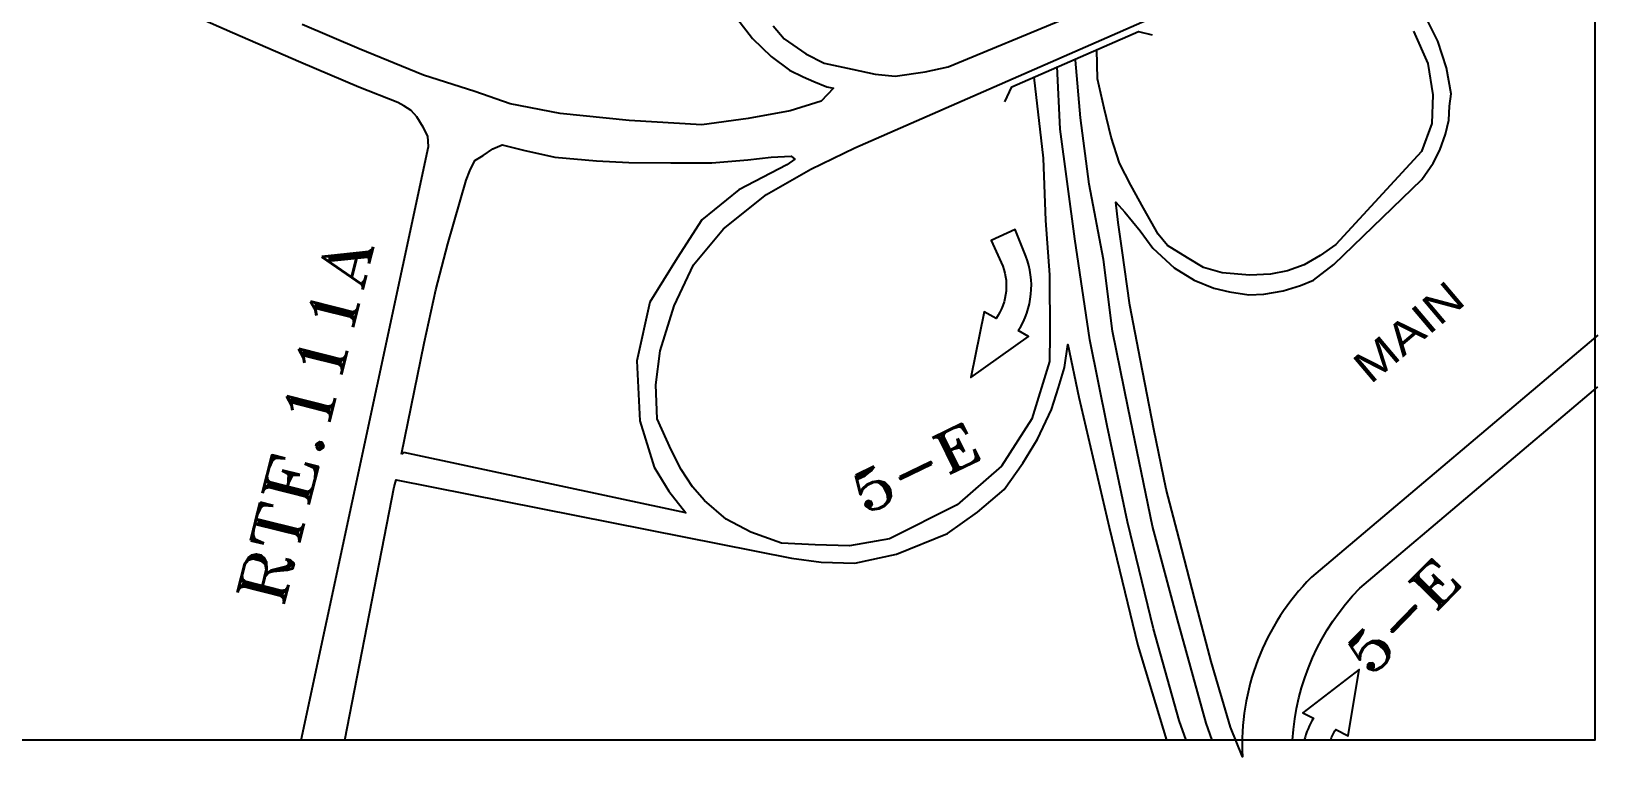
# Paper-space layout 'Cover Sheet' of a CAD drawing. Header units: inches. Extents: x 1.1 to 40.6, y 0.6 to 29.
# Drawn here: x 9.694 to 11.677, y 7.98 to 8.899 of the extents above; entities that cross this region are included whole.
import ezdxf

# ---------------------------------------------------------------- set-up
doc = ezdxf.new("R2010")
doc.units = ezdxf.units.IN
doc.header["$MEASUREMENT"] = 0
for name, color, linetype in [('N-RD-MAIN', 1, 'Continuous'), ('N-TEXT', 1, 'Continuous'), ('N-TURNARRW', 1, 'Continuous'), ('P4TIT', 7, 'Continuous')]:
    doc.layers.add(name, color=color, linetype=linetype)
doc.styles.add('TITLE', font='ROMANT', dxfattribs={"height": 0.022884})

psp = doc.layouts.new('Cover Sheet')

# ---------------------------------------------------------------- linework, layer by layer
at = {"layer": 'N-RD-MAIN', "flags": 128}
for points in [[(10.0359, 8.0014), (10.1972, 8.7531), (10.1961, 8.7659), (10.1904, 8.7774), (10.1821, 8.7904), (10.175, 8.7986), (10.1657, 8.8043), (10.1582, 8.8085), (10.109, 8.8282), (10.0352, 8.8592), (9.9489, 8.8971), (9.7365, 8.9904), (9.484, 9.1013, 0.143622)], [(11.6773, 8.514), (11.3148, 8.2075, 0.211781), (11.2275, 7.9804), (11.2125, 8.0177), (11.1881, 8.1008), (11.1673, 8.1794), (11.1474, 8.2564), (11.1311, 8.3193), (11.1153, 8.395), (11.0986, 8.4819), (11.0849, 8.5522), (11.0753, 8.6213), (11.07, 8.6569), (11.0671, 8.6824), (11.0786, 8.6697), (11.0981, 8.6464), (11.1143, 8.6244), (11.1413, 8.5993), (11.1666, 8.5837), (11.1915, 8.5737), (11.2111, 8.5689), (11.2355, 8.5652), (11.2547, 8.566), (11.2792, 8.5704), (11.3011, 8.577), (11.3174, 8.5839), (11.3431, 8.6037), (11.4547, 8.7114), (11.4691, 8.7318), (11.4774, 8.7485), (11.4846, 8.7684), (11.4888, 8.7864), (11.4898, 8.8041), (11.4917, 8.8195), (11.4858, 8.8527), (11.4751, 8.8864), (11.4616, 8.9134)], [(11.291, 8.0014, -0.181221), (11.3762, 8.1939), (11.6773, 8.4485)]]:
    psp.add_lwpolyline(points, format="xyb", dxfattribs=at)
for points in [[(10.6334, 8.9056), (10.6475, 8.8891), (10.6747, 8.8704), (10.6981, 8.8587), (10.7333, 8.8511), (10.7627, 8.8447), (10.7878, 8.8419), (10.8259, 8.8474), (10.855, 8.8538), (11.1531, 8.9774)], [(10.9634, 8.8406), (10.9751, 8.7383), (10.9783, 8.6591), (10.9831, 8.5905), (10.9836, 8.5151), (10.9832, 8.4806), (10.961, 8.4082), (10.9225, 8.3481), (10.8663, 8.2994), (10.7807, 8.2564), (10.73, 8.2474), (10.6866, 8.2487), (10.6439, 8.2509), (10.6051, 8.2646), (10.574, 8.2813), (10.5465, 8.3048), (10.5314, 8.322), (10.5168, 8.3441), (10.5044, 8.3688), (10.4867, 8.4083), (10.4848, 8.4514), (10.4902, 8.4944), (10.508, 8.5512), (10.5327, 8.603), (10.5707, 8.6486), (10.625, 8.6923), (10.681, 8.7241), (10.7366, 8.7511), (11.1852, 8.9479)], [(10.5876, 8.9155), (10.6074, 8.8899), (10.6309, 8.8669), (10.654, 8.8495), (10.6715, 8.8413), (10.6848, 8.8352), (10.7014, 8.8285), (10.7096, 8.8267), (10.6941, 8.8102), (10.6549, 8.7982), (10.6019, 8.7883), (10.5432, 8.7803), (10.4513, 8.7857), (10.3639, 8.7947), (10.3003, 8.8072), (10.2557, 8.8228), (10.1907, 8.8432), (10.1093, 8.8767), (10.0372, 8.9076)], [(10.9268, 8.8094), (10.9356, 8.8285), (11.0961, 8.8985), (11.1133, 8.8943)], [(11.4443, 8.8991), (11.4621, 8.858), (11.4685, 8.8184), (11.4675, 8.7822), (11.4543, 8.7467), (11.3459, 8.6288), (11.3261, 8.6151), (11.3055, 8.603), (11.2844, 8.5957), (11.263, 8.5915), (11.2367, 8.5902), (11.2019, 8.593), (11.1781, 8.5999), (11.1579, 8.6119), (11.1325, 8.6275), (11.121, 8.6418), (11.1022, 8.6748), (11.0862, 8.704), (11.0719, 8.7317), (11.0613, 8.7646), (11.0526, 8.8016), (11.044, 8.8386), (11.043, 8.8753)], [(11.1561, 8.0014), (11.1475, 8.0263), (11.1148, 8.1425), (11.0821, 8.2779), (11.0562, 8.3994), (11.0345, 8.5084), (11.0154, 8.6361), (10.9969, 8.7751), (10.9928, 8.8543)], [(11.1892, 8.0014), (11.1818, 8.023), (11.1455, 8.154), (11.1135, 8.2724), (11.0829, 8.4215), (11.063, 8.5192), (11.0516, 8.6098), (11.0334, 8.7054), (11.0226, 8.7894), (11.016, 8.8622)], [(10.0913, 8.0014), (10.1535, 8.3219), (10.156, 8.3309), (10.6567, 8.2319), (10.694, 8.2269), (10.7366, 8.2255), (10.7895, 8.237), (10.854, 8.2631), (10.8919, 8.2902), (10.9257, 8.3187), (10.9495, 8.3519), (10.9679, 8.3823), (10.9857, 8.4198), (10.9947, 8.4478), (11.0022, 8.4733), (11.0063, 8.5025), (11.0205, 8.4355), (11.0587, 8.2709), (11.0949, 8.1213), (11.1316, 8.0014)]]:
    psp.add_lwpolyline(points, dxfattribs=at)
psp.add_lwpolyline([(10.1629, 8.3636), (10.1917, 8.5039), (10.2063, 8.5717), (10.2216, 8.6299), (10.2448, 8.7104), (10.2494, 8.722), (10.2556, 8.7354), (10.2663, 8.7418), (10.2785, 8.7501), (10.2901, 8.755), (10.3171, 8.7484), (10.3571, 8.7396), (10.4097, 8.735), (10.4508, 8.7327), (10.5038, 8.7322), (10.5559, 8.7324), (10.6014, 8.7361), (10.6308, 8.7393), (10.6564, 8.7406), (10.6607, 8.7369), (10.6508, 8.7297), (10.59, 8.6983), (10.5433, 8.66), (10.5119, 8.6117), (10.4772, 8.5559), (10.4607, 8.4816), (10.4645, 8.4056), (10.4829, 8.347), (10.5014, 8.3164), (10.5228, 8.2892), (10.166, 8.3654)], close=True, dxfattribs=at)
at = {"layer": 'N-TURNARRW', "flags": 128}
psp.add_lwpolyline([(10.9436, 8.5199, 0.241773), (10.9531, 8.6143), (10.9399, 8.6479), (10.9096, 8.6339), (10.9222, 8.606, -0.262917), (10.9157, 8.5353), (10.9005, 8.5438), (10.8836, 8.4604), (10.9567, 8.5126)], format="xyb", close=True, dxfattribs=at)
psp.add_lwpolyline([(11.339, 8.0014, -0.05202), (11.3457, 8.0148), (11.3613, 8.0068), (11.3753, 8.0908), (11.304, 8.036), (11.3174, 8.0292, 0.072988), (11.3058, 8.0014, 0.072988)], format="xyb", dxfattribs=at)
at = {"layer": 'P4TIT'}
psp.add_lwpolyline([(11.6738, 15.5264), (11.6738, 8.0014), (3.8738, 8.0014), (3.8738, 15.5264)], close=True, dxfattribs=at)

# ---------------------------------------------------------------- texts
at = {"layer": 'N-TEXT', "style": 'TITLE', "width": 1.2}
for s, height, rotation, p in [('RTE.111A', 0.06, 75.9228, (10.0121, 8.1679)), ('5-E', 0.05, 26.0181, (10.7486, 8.2858)), ('5-E', 0.05, 45.6343, (11.3896, 8.0794))]:
    psp.add_text(s, height=height, rotation=rotation, dxfattribs=at).set_placement(p)
at = {"layer": 'N-TEXT', "width": 1.2}
psp.add_text('    MAIN', height=0.04, rotation=40.2154, dxfattribs=at).set_placement((11.3352, 8.405))

doc.saveas('drawing.dxf')
